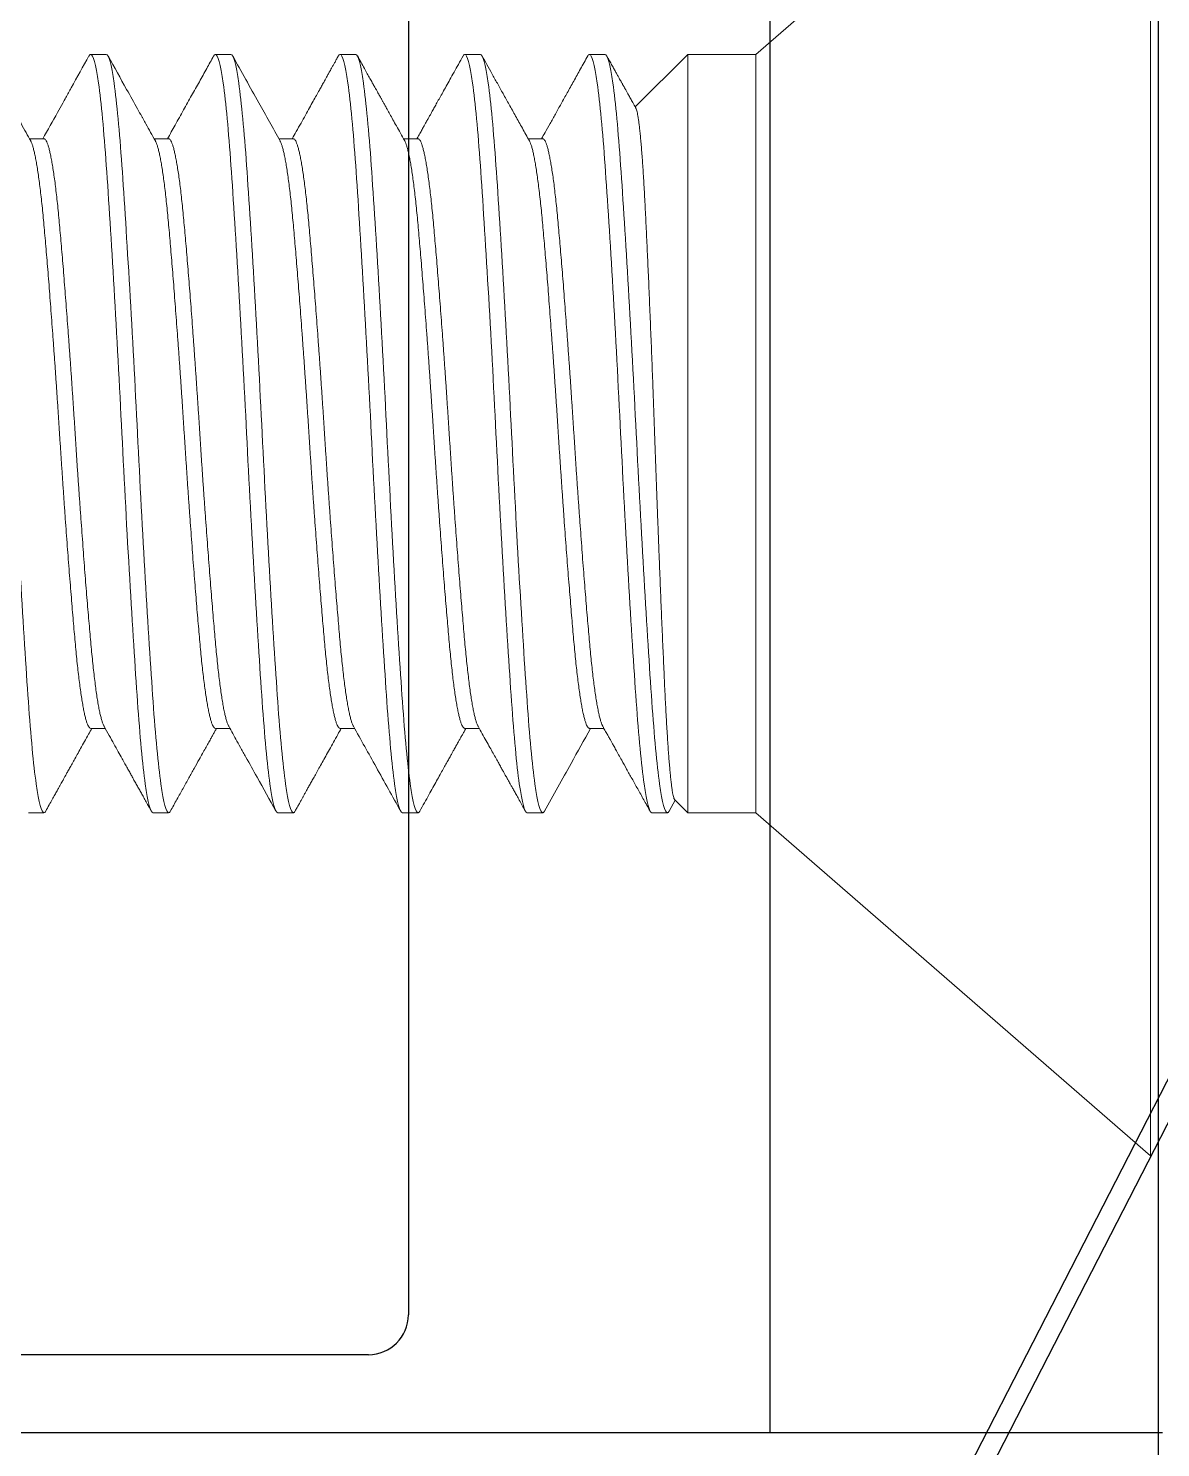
# Model space of a CAD drawing. Extents: x -82 to 113, y -82 to 93.
# Drawn here: x 7.2412 to 7.525, y 70.3494 to 70.705 of the extents above; entities that cross this region are included whole.
import ezdxf

# ---------------------------------------------------------------- set-up
doc = ezdxf.new("R2010")
doc.units = 0
doc.header["$MEASUREMENT"] = 0
doc.linetypes.add('SLD-Solid', pattern=[0])
doc.layers.get('0').update_dxf_attribs({"linetype": 'CONTINUOUS'})
for name, color, linetype in [('1', 7, 'CONTINUOUS'), ('Ballons', 7, 'CONTINUOUS'), ('INERTIA', 7, 'CONTINUOUS'), ('VENT', 5, 'CONTINUOUS')]:
    doc.layers.add(name, color=color, linetype=linetype)

# ---------------------------------------------------------------- blocks, each defined once
blk = doc.blocks.new('no 10 1 in')
at = {"color": 7, "linetype": 'SLD-Solid', "lineweight": 15}
for p, q in [((0.09893, 0.095), (0, 0.181)), ((0, 0.181), (0, -0.181)), ((0.116, 0.095), (0.09893, 0.095)), ((0.09893, 0.095), (0.09893, 0)), ((0.11928, 0.09172), (0.116, 0.095)), ((0.116, -0.095), (0.116, 0.095)), ((0.12065, 0.0946), (0.11913, 0.09187)), ((0.125, 0.095), (0.12109, 0.095)), ((0.15625, 0.095), (0.15234, 0.095)), ((0.1875, 0.095), (0.18359, 0.095)), ((0.21875, 0.095), (0.21484, 0.095)), ((0.25, 0.095), (0.24609, 0.095)), ((0.28125, 0.095), (0.27734, 0.095)), ((0.13714, 0.07386), (0.13682, 0.07418)), ((0.14063, 0.07386), (0.13714, 0.07386)), ((0.13714, 0.07386), (0.13714, 0.07357)), ((0.17188, 0.07386), (0.16825, 0.07386)), ((0.20313, 0.07386), (0.1995, 0.07386)), ((0.23438, 0.07386), (0.23075, 0.07386)), ((0.26563, 0.07386), (0.262, 0.07386)), ((0.09893, 0), (0.09893, -0.095)), ((0.15234, -0.07386), (0.15597, -0.07386)), ((0.18359, -0.07386), (0.18722, -0.07386)), ((0.21484, -0.07386), (0.21847, -0.07386)), ((0.24609, -0.07386), (0.24972, -0.07386)), ((0.27734, -0.07386), (0.28097, -0.07386)), ((0.116, -0.095), (0.12917, -0.08183)), ((0, -0.181), (0.09893, -0.095)), ((0.09893, -0.095), (0.116, -0.095)), ((0.13672, -0.095), (0.14063, -0.095)), ((0.16797, -0.095), (0.17188, -0.095)), ((0.19922, -0.095), (0.20313, -0.095)), ((0.23047, -0.095), (0.23438, -0.095)), ((0.26172, -0.095), (0.26563, -0.095))]:
    blk.add_line(p, q, dxfattribs=at)
for points, knots in [([(0.12109, 0.095), (0.12103, 0.09498), (0.1209, 0.09495), (0.12075, 0.09479), (0.12067, 0.09462), (0.12065, 0.09458)], [0, 0, 0, 0, 0.4350612, 0.8732723, 1, 1, 1, 1]), ([(0.13672, -0.095), (0.13612, -0.095), (0.13544, -0.09259), (0.13409, -0.08295), (0.13341, -0.07574), (0.13221, -0.05861), (0.13154, -0.04799), (0.13018, -0.02472), (0.12951, -0.01212), (0.1283, 0.01212), (0.12763, 0.02472), (0.12628, 0.04799), (0.1256, 0.05861), (0.1244, 0.07574), (0.12372, 0.08295), (0.12237, 0.09259), (0.1217, 0.095), (0.12109, 0.095)], [0, 0, 0, 0, 0.125, 0.125, 0.25, 0.25, 0.375, 0.375, 0.5, 0.5, 0.625, 0.625, 0.75, 0.75, 0.875, 0.875, 1, 1, 1, 1]), ([(0.14063, -0.095), (0.14002, -0.095), (0.13935, -0.09259), (0.138, -0.08295), (0.13732, -0.07574), (0.13612, -0.05861), (0.13544, -0.04799), (0.13409, -0.02472), (0.13341, -0.01212), (0.13221, 0.01212), (0.13154, 0.02472), (0.13018, 0.04799), (0.12951, 0.05861), (0.1283, 0.07574), (0.12763, 0.08295), (0.12628, 0.09259), (0.1256, 0.095), (0.125, 0.095)], [0, 0, 0, 0, 0.125, 0.125, 0.25, 0.25, 0.375, 0.375, 0.5, 0.5, 0.625, 0.625, 0.75, 0.75, 0.875, 0.875, 1, 1, 1, 1]), ([(0.13729, 0.07333), (0.13716, 0.07357), (0.13692, 0.074), (0.13659, 0.0746), (0.13631, 0.0751), (0.13608, 0.07552), (0.1359, 0.07583), (0.13577, 0.07607), (0.13565, 0.07628), (0.13553, 0.0765), (0.13532, 0.07688), (0.13501, 0.07743), (0.13454, 0.07826), (0.13397, 0.07928), (0.13329, 0.0805), (0.13239, 0.08212), (0.13128, 0.08412), (0.12994, 0.08653), (0.12851, 0.08908), (0.127, 0.09179), (0.12597, 0.09364), (0.12544, 0.0946)], [0, 0, 0, 0, 0.032901, 0.061051, 0.08445, 0.104662, 0.119147, 0.128671, 0.138246, 0.148781, 0.160276, 0.191168, 0.227395, 0.277479, 0.335127, 0.399224, 0.50525, 0.618334, 0.738483, 0.865703, 1, 1, 1, 1]), ([(0.1519, 0.0946), (0.14968, 0.09061), (0.14583, 0.0837), (0.14198, 0.07679), (0.14034, 0.07386)], [0, 0, 0, 0, 0.576526, 1, 1, 1, 1]), ([(0.15234, 0.095), (0.15228, 0.09498), (0.15215, 0.09495), (0.152, 0.09479), (0.15192, 0.09462), (0.1519, 0.09458)], [0, 0, 0, 0, 0.434904, 0.872957, 1, 1, 1, 1]), ([(0.16797, -0.095), (0.16737, -0.095), (0.16669, -0.09259), (0.16534, -0.08295), (0.16466, -0.07574), (0.16346, -0.05861), (0.16279, -0.04799), (0.16143, -0.02472), (0.16076, -0.01212), (0.15955, 0.01212), (0.15888, 0.02472), (0.15753, 0.04799), (0.15685, 0.05861), (0.15565, 0.07574), (0.15497, 0.08295), (0.15362, 0.09259), (0.15295, 0.095), (0.15234, 0.095)], [0, 0, 0, 0, 0.125, 0.125, 0.25, 0.25, 0.375, 0.375, 0.5, 0.5, 0.625, 0.625, 0.75, 0.75, 0.875, 0.875, 1, 1, 1, 1]), ([(0.17188, -0.095), (0.17127, -0.095), (0.1706, -0.09259), (0.16925, -0.08295), (0.16857, -0.07574), (0.16737, -0.05861), (0.16669, -0.04799), (0.16534, -0.02472), (0.16466, -0.01212), (0.16346, 0.01212), (0.16279, 0.02472), (0.16143, 0.04799), (0.16076, 0.05861), (0.15955, 0.07574), (0.15888, 0.08295), (0.15753, 0.09259), (0.15685, 0.095), (0.15625, 0.095)], [0, 0, 0, 0, 0.125, 0.125, 0.25, 0.25, 0.375, 0.375, 0.5, 0.5, 0.625, 0.625, 0.75, 0.75, 0.875, 0.875, 1, 1, 1, 1]), ([(0.16854, 0.07333), (0.16819, 0.07397), (0.16751, 0.07519), (0.16652, 0.07696), (0.16562, 0.07858), (0.1648, 0.08005), (0.16406, 0.08137), (0.1634, 0.08255), (0.16283, 0.08358), (0.16233, 0.08447), (0.16192, 0.08521), (0.1616, 0.08578), (0.16137, 0.08619), (0.16121, 0.08648), (0.16106, 0.08675), (0.16088, 0.08709), (0.16062, 0.08755), (0.16029, 0.08814), (0.15987, 0.08888), (0.15939, 0.08976), (0.15882, 0.09077), (0.15818, 0.09192), (0.15746, 0.09321), (0.15696, 0.09412), (0.15669, 0.0946)], [0, 0, 0, 0, 0.089875, 0.172868, 0.248975, 0.318191, 0.380514, 0.43594, 0.484467, 0.526092, 0.560813, 0.588627, 0.606529, 0.619634, 0.629539, 0.644703, 0.666365, 0.694524, 0.729182, 0.77034, 0.817999, 0.872161, 0.932827, 1, 1, 1, 1]), ([(0.18315, 0.0946), (0.18276, 0.09389), (0.182, 0.09253), (0.1809, 0.09056), (0.17989, 0.08873), (0.17895, 0.08705), (0.17809, 0.08551), (0.17732, 0.08412), (0.17663, 0.08288), (0.17601, 0.08178), (0.17548, 0.08083), (0.17504, 0.08004), (0.17468, 0.07939), (0.17436, 0.07882), (0.17409, 0.07834), (0.17389, 0.07797), (0.17374, 0.0777), (0.17364, 0.07753), (0.17354, 0.07735), (0.17341, 0.07712), (0.17323, 0.0768), (0.17298, 0.07635), (0.17266, 0.07577), (0.17227, 0.07507), (0.17191, 0.07442), (0.17167, 0.074), (0.17159, 0.07386)], [0, 0, 0, 0, 0.101814, 0.196783, 0.284909, 0.366196, 0.440645, 0.507113, 0.56699, 0.620279, 0.666981, 0.703723, 0.735025, 0.761555, 0.785061, 0.805637, 0.814825, 0.82328, 0.831003, 0.84058, 0.856181, 0.877865, 0.905628, 0.93947, 0.979389, 1, 1, 1, 1]), ([(0.18359, 0.095), (0.18353, 0.09498), (0.1834, 0.09495), (0.18325, 0.09479), (0.18317, 0.09462), (0.18315, 0.09458)], [0, 0, 0, 0, 0.43518, 0.87351, 1, 1, 1, 1]), ([(0.19922, -0.095), (0.19862, -0.095), (0.19794, -0.09259), (0.19659, -0.08295), (0.19591, -0.07574), (0.19471, -0.05861), (0.19404, -0.04799), (0.19268, -0.02472), (0.19201, -0.01212), (0.1908, 0.01212), (0.19013, 0.02472), (0.18878, 0.04799), (0.1881, 0.05861), (0.1869, 0.07574), (0.18622, 0.08295), (0.18487, 0.09259), (0.1842, 0.095), (0.18359, 0.095)], [0, 0, 0, 0, 0.125, 0.125, 0.25, 0.25, 0.375, 0.375, 0.5, 0.5, 0.625, 0.625, 0.75, 0.75, 0.875, 0.875, 1, 1, 1, 1]), ([(0.20313, -0.095), (0.20252, -0.095), (0.20185, -0.09259), (0.2005, -0.08295), (0.19982, -0.07574), (0.19862, -0.05861), (0.19794, -0.04799), (0.19659, -0.02472), (0.19591, -0.01212), (0.19471, 0.01212), (0.19404, 0.02472), (0.19268, 0.04799), (0.19201, 0.05861), (0.1908, 0.07574), (0.19013, 0.08295), (0.18878, 0.09259), (0.1881, 0.095), (0.1875, 0.095)], [0, 0, 0, 0, 0.125, 0.125, 0.25, 0.25, 0.375, 0.375, 0.5, 0.5, 0.625, 0.625, 0.75, 0.75, 0.875, 0.875, 1, 1, 1, 1]), ([(0.19979, 0.07333), (0.1979, 0.07673), (0.19394, 0.08382), (0.19, 0.09091), (0.18794, 0.0946)], [0, 0, 0, 0, 0.480075, 1, 1, 1, 1]), ([(0.2144, 0.0946), (0.21423, 0.0943), (0.21393, 0.09375), (0.21351, 0.093), (0.21318, 0.09241), (0.21294, 0.09196), (0.21274, 0.09161), (0.21256, 0.0913), (0.21239, 0.09098), (0.21214, 0.09053), (0.21181, 0.08994), (0.21139, 0.08918), (0.21091, 0.08833), (0.21038, 0.08737), (0.20978, 0.08631), (0.20913, 0.08513), (0.2084, 0.08382), (0.2076, 0.08238), (0.20672, 0.08081), (0.20578, 0.07912), (0.20477, 0.07731), (0.20378, 0.07554), (0.20313, 0.07437), (0.20284, 0.07386)], [0, 0, 0, 0, 0.04338, 0.079328, 0.107844, 0.128931, 0.143946, 0.158815, 0.17423, 0.190188, 0.22374, 0.259468, 0.299464, 0.347537, 0.397537, 0.454083, 0.51717, 0.586797, 0.662959, 0.74412, 0.831579, 0.925332, 1, 1, 1, 1]), ([(0.21484, 0.095), (0.21478, 0.09498), (0.21465, 0.09495), (0.2145, 0.09479), (0.21442, 0.09462), (0.2144, 0.09458)], [0, 0, 0, 0, 0.434915, 0.872979, 1, 1, 1, 1]), ([(0.23047, -0.095), (0.22987, -0.095), (0.22919, -0.09259), (0.22784, -0.08295), (0.22716, -0.07574), (0.22596, -0.05861), (0.22529, -0.04799), (0.22393, -0.02472), (0.22326, -0.01212), (0.22205, 0.01212), (0.22138, 0.02472), (0.22003, 0.04799), (0.21935, 0.05861), (0.21815, 0.07574), (0.21747, 0.08295), (0.21612, 0.09259), (0.21545, 0.095), (0.21484, 0.095)], [0, 0, 0, 0, 0.125, 0.125, 0.25, 0.25, 0.375, 0.375, 0.5, 0.5, 0.625, 0.625, 0.75, 0.75, 0.875, 0.875, 1, 1, 1, 1]), ([(0.23438, -0.095), (0.23377, -0.095), (0.2331, -0.09259), (0.23175, -0.08295), (0.23107, -0.07574), (0.22987, -0.05861), (0.22919, -0.04799), (0.22784, -0.02472), (0.22716, -0.01212), (0.22596, 0.01212), (0.22529, 0.02472), (0.22393, 0.04799), (0.22326, 0.05861), (0.22205, 0.07574), (0.22138, 0.08295), (0.22003, 0.09259), (0.21935, 0.095), (0.21875, 0.095)], [0, 0, 0, 0, 0.125, 0.125, 0.25, 0.25, 0.375, 0.375, 0.5, 0.5, 0.625, 0.625, 0.75, 0.75, 0.875, 0.875, 1, 1, 1, 1]), ([(0.23104, 0.07333), (0.23035, 0.07457), (0.22927, 0.07651), (0.2281, 0.07861), (0.22758, 0.07955), (0.22722, 0.08018), (0.22602, 0.08234), (0.22329, 0.08724), (0.22077, 0.09176), (0.21919, 0.0946)], [0, 0, 0, 0, 0.175055, 0.274048, 0.294999, 0.307797, 0.363737, 0.599309, 1, 1, 1, 1]), ([(0.24565, 0.0946), (0.24511, 0.09362), (0.24405, 0.09171), (0.24251, 0.08895), (0.24106, 0.08636), (0.23972, 0.08394), (0.23858, 0.08191), (0.23765, 0.08023), (0.2369, 0.07889), (0.23621, 0.07766), (0.23563, 0.07661), (0.23514, 0.07574), (0.23471, 0.07497), (0.23437, 0.07436), (0.23416, 0.07398), (0.23409, 0.07386)], [0, 0, 0, 0, 0.14184, 0.275189, 0.400054, 0.516441, 0.624356, 0.694588, 0.759373, 0.818613, 0.87231, 0.910612, 0.945548, 0.982593, 1, 1, 1, 1]), ([(0.24609, 0.095), (0.24603, 0.09498), (0.2459, 0.09495), (0.24575, 0.09479), (0.24567, 0.09462), (0.24565, 0.09458)], [0, 0, 0, 0, 0.435228, 0.873608, 1, 1, 1, 1]), ([(0.26172, -0.095), (0.26112, -0.095), (0.26044, -0.09259), (0.25909, -0.08295), (0.25841, -0.07574), (0.25721, -0.05861), (0.25654, -0.04799), (0.25518, -0.02472), (0.25451, -0.01212), (0.2533, 0.01212), (0.25263, 0.02472), (0.25128, 0.04799), (0.2506, 0.05861), (0.2494, 0.07574), (0.24872, 0.08295), (0.24737, 0.09259), (0.2467, 0.095), (0.24609, 0.095)], [0, 0, 0, 0, 0.125, 0.125, 0.25, 0.25, 0.375, 0.375, 0.5, 0.5, 0.625, 0.625, 0.75, 0.75, 0.875, 0.875, 1, 1, 1, 1]), ([(0.26563, -0.095), (0.26502, -0.095), (0.26435, -0.09259), (0.263, -0.08295), (0.26232, -0.07574), (0.26112, -0.05861), (0.26044, -0.04799), (0.25909, -0.02472), (0.25841, -0.01212), (0.25721, 0.01212), (0.25654, 0.02472), (0.25518, 0.04799), (0.25451, 0.05861), (0.2533, 0.07574), (0.25263, 0.08295), (0.25128, 0.09259), (0.2506, 0.095), (0.25, 0.095)], [0, 0, 0, 0, 0.125, 0.125, 0.25, 0.25, 0.375, 0.375, 0.5, 0.5, 0.625, 0.625, 0.75, 0.75, 0.875, 0.875, 1, 1, 1, 1]), ([(0.26229, 0.07333), (0.26186, 0.0741), (0.26104, 0.07559), (0.25985, 0.07771), (0.25877, 0.07965), (0.25785, 0.0813), (0.25708, 0.08268), (0.25645, 0.0838), (0.25588, 0.08483), (0.25533, 0.08582), (0.25478, 0.08681), (0.25421, 0.08784), (0.25364, 0.08886), (0.25307, 0.08987), (0.25249, 0.09092), (0.25187, 0.09203), (0.25118, 0.09327), (0.2507, 0.09414), (0.25044, 0.0946)], [0, 0, 0, 0, 0.108919, 0.209019, 0.300293, 0.382732, 0.441304, 0.494415, 0.542065, 0.585387, 0.633991, 0.682294, 0.730298, 0.778003, 0.825591, 0.877505, 0.935641, 1, 1, 1, 1]), ([(0.2769, 0.0946), (0.27661, 0.09408), (0.27607, 0.09311), (0.27531, 0.09174), (0.27465, 0.09056), (0.2741, 0.08957), (0.27365, 0.08876), (0.27332, 0.08817), (0.2731, 0.08776), (0.27297, 0.08753), (0.27289, 0.08739), (0.27284, 0.0873), (0.27279, 0.08721), (0.2727, 0.08705), (0.27255, 0.08678), (0.27231, 0.08635), (0.27198, 0.08576), (0.27155, 0.08499), (0.27104, 0.08407), (0.27044, 0.08299), (0.26975, 0.08176), (0.26898, 0.08037), (0.26812, 0.07883), (0.26717, 0.07713), (0.26624, 0.07546), (0.26562, 0.07435), (0.26534, 0.07386)], [0, 0, 0, 0, 0.07479, 0.140619, 0.197491, 0.245408, 0.284373, 0.314387, 0.331024, 0.342628, 0.348485, 0.35134, 0.35538, 0.361476, 0.37521, 0.394022, 0.423631, 0.460697, 0.505219, 0.557194, 0.616619, 0.683491, 0.757806, 0.839562, 0.928753, 1, 1, 1, 1]), ([(0.27734, 0.095), (0.27728, 0.09498), (0.27715, 0.09495), (0.277, 0.09479), (0.27692, 0.09462), (0.2769, 0.09458)], [0, 0, 0, 0, 0.4349504, 0.8730499, 1, 1, 1, 1]), ([(0.29297, -0.095), (0.29237, -0.095), (0.29169, -0.09259), (0.29034, -0.08295), (0.28966, -0.07574), (0.28846, -0.05861), (0.28779, -0.04799), (0.28643, -0.02472), (0.28576, -0.01212), (0.28455, 0.01212), (0.28388, 0.02472), (0.28253, 0.04799), (0.28185, 0.05861), (0.28065, 0.07574), (0.27997, 0.08295), (0.27862, 0.09259), (0.27795, 0.095), (0.27734, 0.095)], [0, 0, 0, 0, 0.125, 0.125, 0.25, 0.25, 0.375, 0.375, 0.5, 0.5, 0.625, 0.625, 0.75, 0.75, 0.875, 0.875, 1, 1, 1, 1]), ([(0.11928, 0.09171), (0.11931, 0.09167), (0.11939, 0.09157), (0.11952, 0.09122), (0.11965, 0.0907), (0.11979, 0.09002), (0.11993, 0.08915), (0.12007, 0.08811), (0.12021, 0.0869), (0.12035, 0.08555), (0.12049, 0.08407), (0.12063, 0.08248), (0.12077, 0.08074), (0.1209, 0.07885), (0.12104, 0.07681), (0.12118, 0.0746), (0.12132, 0.07226), (0.12146, 0.06982), (0.12159, 0.06728), (0.12172, 0.06464), (0.12185, 0.0619), (0.12198, 0.05903), (0.12211, 0.05601), (0.12225, 0.05287), (0.12239, 0.04963), (0.12253, 0.04635), (0.12267, 0.04304), (0.1228, 0.03972), (0.12294, 0.03633), (0.12308, 0.03286), (0.12322, 0.02929), (0.12336, 0.02564), (0.1235, 0.02195), (0.12364, 0.01827), (0.12378, 0.0146), (0.12391, 0.01097), (0.12404, 0.00732), (0.12418, 0.00363), (0.12431, -0.0001), (0.12444, -0.00386), (0.12458, -0.0076), (0.12471, -0.01128), (0.12485, -0.01488), (0.12498, -0.0184), (0.12512, -0.02188), (0.12526, -0.02536), (0.1254, -0.02881), (0.12554, -0.03224), (0.12568, -0.0356), (0.12582, -0.03884), (0.12596, -0.04194), (0.1261, -0.04493), (0.12623, -0.04782), (0.12637, -0.05066), (0.1265, -0.05343), (0.12664, -0.05613), (0.12677, -0.05871), (0.1269, -0.06115), (0.12703, -0.06346), (0.12717, -0.06562), (0.1273, -0.06766), (0.12744, -0.06959), (0.12758, -0.07141), (0.12772, -0.07311), (0.12787, -0.07466), (0.12801, -0.07604), (0.12815, -0.07725), (0.12828, -0.0783), (0.12842, -0.07922), (0.12856, -0.08), (0.12869, -0.08065), (0.12883, -0.08114), (0.12893, -0.08143), (0.12899, -0.0815), (0.129, -0.08151)], [0, 0, 0, 0, 0.0127481, 0.0274136, 0.0420791, 0.0567311, 0.0718338, 0.0869511, 0.1020685, 0.1171711, 0.131431, 0.1457032, 0.1599754, 0.1742352, 0.1889096, 0.2035974, 0.2182852, 0.2329595, 0.2472138, 0.2614806, 0.275747, 0.2900007, 0.3046847, 0.319383, 0.3340813, 0.3487654, 0.3627503, 0.3767475, 0.3907448, 0.4047297, 0.4191286, 0.433541, 0.4479533, 0.4623522, 0.4762102, 0.4900802, 0.5039502, 0.5178082, 0.5320747, 0.5463549, 0.5606346, 0.5749005, 0.5886102, 0.6023321, 0.6160541, 0.6297637, 0.643887, 0.6580238, 0.6721605, 0.6862838, 0.6997464, 0.7132206, 0.7266949, 0.7401575, 0.7540115, 0.7678784, 0.7817449, 0.7955986, 0.8090316, 0.8224768, 0.835922, 0.849355, 0.8632014, 0.8770612, 0.8909211, 0.9047675, 0.9178347, 0.9309132, 0.9439917, 0.9570588, 0.9705055, 0.9839645, 0.9974234, 1, 1, 1, 1]), ([(0.15234, -0.07386), (0.15227, -0.07384), (0.15211, -0.07381), (0.15188, -0.07354), (0.15164, -0.0731), (0.15139, -0.07249), (0.15114, -0.07169), (0.1509, -0.07073), (0.15065, -0.0696), (0.1504, -0.0683), (0.15015, -0.06683), (0.14989, -0.06518), (0.14964, -0.06337), (0.14939, -0.06141), (0.14915, -0.0593), (0.1489, -0.05707), (0.14867, -0.05472), (0.14844, -0.05225), (0.14821, -0.04966), (0.14797, -0.04694), (0.14773, -0.04409), (0.14749, -0.04112), (0.14724, -0.03805), (0.14699, -0.0349), (0.14674, -0.03167), (0.14649, -0.02836), (0.14624, -0.02497), (0.14599, -0.02149), (0.14573, -0.01794), (0.14548, -0.01436), (0.14524, -0.01077), (0.145, -0.00717), (0.14476, -0.00358), (0.14453, 0), (0.1443, 0.00357), (0.14407, 0.00715), (0.14383, 0.01075), (0.14358, 0.01433), (0.14333, 0.01788), (0.14308, 0.02138), (0.14283, 0.02481), (0.14258, 0.02819), (0.14233, 0.03152), (0.14208, 0.0348), (0.14183, 0.038), (0.14158, 0.04109), (0.14133, 0.04407), (0.14109, 0.04693), (0.14085, 0.04965), (0.14063, 0.05223), (0.1404, 0.05468), (0.14017, 0.05701), (0.13993, 0.05922), (0.13968, 0.0613), (0.13944, 0.06324), (0.13919, 0.06504), (0.13894, 0.06669), (0.13868, 0.0682), (0.13842, 0.06956), (0.13816, 0.07075), (0.1379, 0.07176), (0.13764, 0.07256), (0.13744, 0.07307), (0.13733, 0.07326), (0.13729, 0.07331)], [0, 0, 0, 0, 0.015954, 0.032044, 0.048253, 0.064561, 0.08095, 0.097107, 0.113302, 0.129518, 0.145735, 0.162262, 0.178749, 0.195175, 0.21152, 0.227764, 0.24389, 0.259879, 0.275833, 0.291923, 0.308132, 0.32444, 0.340829, 0.356986, 0.373181, 0.389397, 0.405614, 0.422141, 0.438628, 0.455054, 0.471398, 0.487643, 0.503769, 0.519758, 0.535712, 0.551802, 0.56801, 0.584319, 0.600708, 0.616864, 0.63306, 0.649276, 0.665492, 0.68202, 0.698507, 0.714932, 0.731277, 0.747522, 0.763648, 0.779637, 0.795409, 0.811314, 0.827335, 0.843455, 0.859655, 0.875915, 0.892216, 0.908539, 0.92564, 0.942719, 0.959754, 0.976722, 0.993601, 1, 1, 1, 1]), ([(0.15567, -0.07331), (0.15563, -0.07324), (0.15551, -0.07303), (0.1553, -0.07248), (0.15505, -0.07169), (0.1548, -0.07073), (0.15455, -0.0696), (0.1543, -0.0683), (0.15405, -0.06683), (0.1538, -0.06518), (0.15355, -0.06337), (0.1533, -0.06141), (0.15305, -0.0593), (0.15281, -0.05707), (0.15257, -0.05472), (0.15234, -0.05225), (0.15211, -0.04966), (0.15188, -0.04694), (0.15164, -0.04409), (0.15139, -0.04112), (0.15114, -0.03805), (0.1509, -0.0349), (0.15065, -0.03167), (0.1504, -0.02836), (0.15015, -0.02497), (0.14989, -0.02149), (0.14964, -0.01794), (0.14939, -0.01436), (0.14915, -0.01077), (0.1489, -0.00717), (0.14867, -0.00358), (0.14844, 0), (0.14821, 0.00357), (0.14797, 0.00715), (0.14773, 0.01075), (0.14749, 0.01433), (0.14724, 0.01788), (0.14699, 0.02138), (0.14674, 0.02481), (0.14649, 0.02819), (0.14624, 0.03152), (0.14599, 0.0348), (0.14573, 0.038), (0.14548, 0.04109), (0.14524, 0.04407), (0.145, 0.04693), (0.14476, 0.04965), (0.14453, 0.05224), (0.1443, 0.05471), (0.14407, 0.05706), (0.14383, 0.05929), (0.14358, 0.06139), (0.14333, 0.06334), (0.14308, 0.06513), (0.14283, 0.06676), (0.14258, 0.06823), (0.14233, 0.06954), (0.14208, 0.0707), (0.14183, 0.07168), (0.14158, 0.07248), (0.14133, 0.0731), (0.14109, 0.07354), (0.14085, 0.07381), (0.1407, 0.07384), (0.14063, 0.07386)], [0, 0, 0, 0, 0.008739, 0.025047, 0.041437, 0.057593, 0.073788, 0.090004, 0.106221, 0.122748, 0.139235, 0.155661, 0.172005, 0.18825, 0.204376, 0.220365, 0.236319, 0.252409, 0.268617, 0.284926, 0.301315, 0.317471, 0.333667, 0.349883, 0.366099, 0.382626, 0.399113, 0.415539, 0.431884, 0.448128, 0.464254, 0.480243, 0.496197, 0.512287, 0.528496, 0.544804, 0.561193, 0.57735, 0.593545, 0.609761, 0.625977, 0.642505, 0.658992, 0.675417, 0.691762, 0.708007, 0.724133, 0.740122, 0.756076, 0.772166, 0.788374, 0.804683, 0.821072, 0.837228, 0.853424, 0.86964, 0.885856, 0.902383, 0.91887, 0.935296, 0.951641, 0.967885, 0.984011, 1, 1, 1, 1]), ([(0.18359, -0.07386), (0.18352, -0.07384), (0.18336, -0.07381), (0.18313, -0.07354), (0.18289, -0.0731), (0.18264, -0.07249), (0.18239, -0.07169), (0.18215, -0.07073), (0.1819, -0.0696), (0.18165, -0.0683), (0.1814, -0.06683), (0.18114, -0.06518), (0.18089, -0.06337), (0.18064, -0.06141), (0.1804, -0.0593), (0.18015, -0.05707), (0.17992, -0.05472), (0.17969, -0.05225), (0.17946, -0.04966), (0.17922, -0.04694), (0.17898, -0.04409), (0.17874, -0.04112), (0.17849, -0.03805), (0.17824, -0.0349), (0.17799, -0.03167), (0.17774, -0.02836), (0.17749, -0.02497), (0.17724, -0.02149), (0.17698, -0.01794), (0.17673, -0.01436), (0.17649, -0.01077), (0.17625, -0.00717), (0.17601, -0.00358), (0.17578, 0), (0.17555, 0.00357), (0.17532, 0.00715), (0.17508, 0.01075), (0.17483, 0.01433), (0.17458, 0.01788), (0.17433, 0.02138), (0.17408, 0.02481), (0.17383, 0.02819), (0.17358, 0.03152), (0.17333, 0.0348), (0.17308, 0.038), (0.17283, 0.04109), (0.17258, 0.04407), (0.17234, 0.04693), (0.1721, 0.04965), (0.17188, 0.05224), (0.17165, 0.05471), (0.17141, 0.05706), (0.17117, 0.05929), (0.17092, 0.06139), (0.17068, 0.06334), (0.17043, 0.06513), (0.17018, 0.06676), (0.16993, 0.06823), (0.16968, 0.06954), (0.16942, 0.0707), (0.16917, 0.07168), (0.16892, 0.07247), (0.16871, 0.07302), (0.16859, 0.07324), (0.16854, 0.07331)], [0, 0, 0, 0, 0.015954, 0.032044, 0.048252, 0.06456, 0.08095, 0.097106, 0.113301, 0.129517, 0.145733, 0.16226, 0.178747, 0.195172, 0.211517, 0.227762, 0.243887, 0.259876, 0.27583, 0.29192, 0.308128, 0.324436, 0.340825, 0.356981, 0.373177, 0.389393, 0.405609, 0.422136, 0.438623, 0.455048, 0.471393, 0.487637, 0.503763, 0.519752, 0.535706, 0.551796, 0.568004, 0.584312, 0.600701, 0.616857, 0.633053, 0.649269, 0.665485, 0.682012, 0.698499, 0.714924, 0.731269, 0.747513, 0.763639, 0.779628, 0.795581, 0.811671, 0.82788, 0.844188, 0.860577, 0.876733, 0.892929, 0.909144, 0.925361, 0.941888, 0.958374, 0.9748, 0.991145, 1, 1, 1, 1]), ([(0.18692, -0.07331), (0.18688, -0.07324), (0.18676, -0.07303), (0.18655, -0.07248), (0.1863, -0.07169), (0.18605, -0.07073), (0.1858, -0.0696), (0.18555, -0.0683), (0.1853, -0.06683), (0.18505, -0.06518), (0.1848, -0.06337), (0.18455, -0.06141), (0.1843, -0.0593), (0.18406, -0.05707), (0.18382, -0.05472), (0.18359, -0.05225), (0.18336, -0.04966), (0.18313, -0.04694), (0.18289, -0.04409), (0.18264, -0.04112), (0.18239, -0.03805), (0.18215, -0.0349), (0.1819, -0.03167), (0.18165, -0.02836), (0.1814, -0.02497), (0.18114, -0.02149), (0.18089, -0.01794), (0.18064, -0.01436), (0.1804, -0.01077), (0.18015, -0.00717), (0.17992, -0.00358), (0.17969, 0), (0.17946, 0.00357), (0.17922, 0.00715), (0.17898, 0.01075), (0.17874, 0.01433), (0.17849, 0.01788), (0.17824, 0.02138), (0.17799, 0.02481), (0.17774, 0.02819), (0.17749, 0.03152), (0.17724, 0.0348), (0.17698, 0.038), (0.17673, 0.04109), (0.17649, 0.04407), (0.17625, 0.04693), (0.17601, 0.04965), (0.17578, 0.05224), (0.17555, 0.05471), (0.17532, 0.05706), (0.17508, 0.05929), (0.17483, 0.06139), (0.17458, 0.06334), (0.17433, 0.06513), (0.17408, 0.06676), (0.17383, 0.06823), (0.17358, 0.06954), (0.17333, 0.0707), (0.17308, 0.07168), (0.17283, 0.07248), (0.17258, 0.0731), (0.17234, 0.07354), (0.1721, 0.07381), (0.17195, 0.07384), (0.17188, 0.07386)], [0, 0, 0, 0, 0.008742, 0.02505, 0.041439, 0.057595, 0.073791, 0.090007, 0.106223, 0.122751, 0.139237, 0.155663, 0.172008, 0.188252, 0.204378, 0.220367, 0.236321, 0.252411, 0.268619, 0.284928, 0.301317, 0.317473, 0.333669, 0.349885, 0.366101, 0.382628, 0.399115, 0.415541, 0.431886, 0.44813, 0.464256, 0.480245, 0.496199, 0.512289, 0.528497, 0.544806, 0.561195, 0.577351, 0.593546, 0.609762, 0.625979, 0.642506, 0.658993, 0.675418, 0.691763, 0.708008, 0.724133, 0.740122, 0.756076, 0.772166, 0.788375, 0.804683, 0.821072, 0.837228, 0.853424, 0.86964, 0.885856, 0.902384, 0.91887, 0.935296, 0.951641, 0.967885, 0.984011, 1, 1, 1, 1]), ([(0.21484, -0.07386), (0.21477, -0.07384), (0.21461, -0.07381), (0.21438, -0.07354), (0.21414, -0.0731), (0.21389, -0.07249), (0.21364, -0.07169), (0.2134, -0.07073), (0.21315, -0.0696), (0.2129, -0.0683), (0.21265, -0.06683), (0.21239, -0.06518), (0.21214, -0.06337), (0.21189, -0.06141), (0.21165, -0.0593), (0.2114, -0.05707), (0.21117, -0.05472), (0.21094, -0.05225), (0.21071, -0.04966), (0.21047, -0.04694), (0.21023, -0.04409), (0.20999, -0.04112), (0.20974, -0.03805), (0.20949, -0.0349), (0.20924, -0.03167), (0.20899, -0.02836), (0.20874, -0.02497), (0.20849, -0.02149), (0.20823, -0.01794), (0.20798, -0.01436), (0.20774, -0.01077), (0.2075, -0.00717), (0.20726, -0.00358), (0.20703, 0), (0.2068, 0.00357), (0.20657, 0.00715), (0.20633, 0.01075), (0.20608, 0.01433), (0.20583, 0.01788), (0.20558, 0.02138), (0.20533, 0.02481), (0.20508, 0.02819), (0.20483, 0.03152), (0.20458, 0.0348), (0.20433, 0.038), (0.20408, 0.04109), (0.20383, 0.04407), (0.20359, 0.04693), (0.20335, 0.04965), (0.20313, 0.05224), (0.2029, 0.05471), (0.20266, 0.05706), (0.20242, 0.05929), (0.20217, 0.06139), (0.20193, 0.06334), (0.20168, 0.06513), (0.20143, 0.06676), (0.20118, 0.06823), (0.20093, 0.06954), (0.20067, 0.0707), (0.20042, 0.07168), (0.20017, 0.07247), (0.19996, 0.07302), (0.19984, 0.07324), (0.19979, 0.07331)], [0, 0, 0, 0, 0.0159539, 0.0320438, 0.0482523, 0.0645606, 0.0809498, 0.0971058, 0.1133014, 0.1295171, 0.1457334, 0.1622606, 0.1787473, 0.195173, 0.2115177, 0.2277621, 0.2438877, 0.2598766, 0.2758305, 0.2919204, 0.3081289, 0.3244373, 0.3408264, 0.3569824, 0.373178, 0.3893937, 0.40561, 0.4221372, 0.4386239, 0.4550496, 0.4713943, 0.4876388, 0.5037643, 0.5197532, 0.5357071, 0.5517971, 0.5680055, 0.5843139, 0.600703, 0.616859, 0.6330546, 0.6492703, 0.6654866, 0.6820139, 0.6985005, 0.7149262, 0.7312709, 0.7475154, 0.7636409, 0.7796298, 0.7955837, 0.8116737, 0.8278821, 0.8441905, 0.8605796, 0.8767356, 0.8929312, 0.9091469, 0.9253632, 0.9418905, 0.9583771, 0.9748028, 0.9911475, 1, 1, 1, 1]), ([(0.21817, -0.07331), (0.21813, -0.07324), (0.21801, -0.07303), (0.2178, -0.07248), (0.21755, -0.07169), (0.2173, -0.07073), (0.21705, -0.0696), (0.2168, -0.0683), (0.21655, -0.06683), (0.2163, -0.06518), (0.21605, -0.06337), (0.2158, -0.06141), (0.21555, -0.0593), (0.21531, -0.05707), (0.21507, -0.05472), (0.21484, -0.05225), (0.21461, -0.04966), (0.21438, -0.04694), (0.21414, -0.04409), (0.21389, -0.04112), (0.21364, -0.03805), (0.2134, -0.0349), (0.21315, -0.03167), (0.2129, -0.02836), (0.21265, -0.02497), (0.21239, -0.02149), (0.21214, -0.01794), (0.21189, -0.01436), (0.21165, -0.01077), (0.2114, -0.00717), (0.21117, -0.00358), (0.21094, 0), (0.21071, 0.00357), (0.21047, 0.00715), (0.21023, 0.01075), (0.20999, 0.01433), (0.20974, 0.01788), (0.20949, 0.02138), (0.20924, 0.02481), (0.20899, 0.02819), (0.20874, 0.03152), (0.20849, 0.0348), (0.20823, 0.038), (0.20798, 0.04109), (0.20774, 0.04407), (0.2075, 0.04693), (0.20726, 0.04965), (0.20703, 0.05224), (0.2068, 0.05471), (0.20657, 0.05706), (0.20633, 0.05929), (0.20608, 0.06139), (0.20583, 0.06334), (0.20558, 0.06513), (0.20533, 0.06676), (0.20508, 0.06823), (0.20483, 0.06954), (0.20458, 0.0707), (0.20433, 0.07168), (0.20408, 0.07248), (0.20383, 0.0731), (0.20359, 0.07354), (0.20335, 0.07381), (0.2032, 0.07384), (0.20313, 0.07386)], [0, 0, 0, 0, 0.0087453, 0.0250537, 0.0414429, 0.0575989, 0.0737945, 0.0900102, 0.1062265, 0.1227538, 0.1392404, 0.1556661, 0.1720108, 0.1882553, 0.2043808, 0.2203698, 0.2363236, 0.2524136, 0.268622, 0.2849304, 0.3013196, 0.3174756, 0.3336712, 0.3498869, 0.3661032, 0.3826305, 0.3991172, 0.4155428, 0.4318876, 0.448132, 0.4642576, 0.4802465, 0.4962004, 0.5122904, 0.5284988, 0.5448072, 0.5611963, 0.5773523, 0.5935479, 0.6097637, 0.6259799, 0.6425072, 0.6589939, 0.6754196, 0.6917643, 0.7080088, 0.7241343, 0.7401233, 0.7560771, 0.7721671, 0.7883755, 0.8046839, 0.8210731, 0.8372291, 0.8534247, 0.8696404, 0.8858567, 0.902384, 0.9188707, 0.9352963, 0.9516411, 0.9678855, 0.9840111, 1, 1, 1, 1]), ([(0.24609, -0.07386), (0.24602, -0.07384), (0.24586, -0.07381), (0.24563, -0.07354), (0.24539, -0.0731), (0.24514, -0.07249), (0.24489, -0.07169), (0.24465, -0.07073), (0.2444, -0.0696), (0.24415, -0.0683), (0.2439, -0.06683), (0.24364, -0.06518), (0.24339, -0.06337), (0.24314, -0.06141), (0.2429, -0.0593), (0.24265, -0.05707), (0.24242, -0.05472), (0.24219, -0.05225), (0.24196, -0.04966), (0.24172, -0.04694), (0.24148, -0.04409), (0.24124, -0.04112), (0.24099, -0.03805), (0.24074, -0.0349), (0.24049, -0.03167), (0.24024, -0.02836), (0.23999, -0.02497), (0.23974, -0.02149), (0.23948, -0.01794), (0.23923, -0.01436), (0.23899, -0.01077), (0.23875, -0.00717), (0.23851, -0.00358), (0.23828, 0), (0.23805, 0.00357), (0.23782, 0.00715), (0.23758, 0.01075), (0.23733, 0.01433), (0.23708, 0.01788), (0.23683, 0.02138), (0.23658, 0.02481), (0.23633, 0.02819), (0.23608, 0.03152), (0.23583, 0.0348), (0.23558, 0.038), (0.23533, 0.04109), (0.23508, 0.04407), (0.23484, 0.04693), (0.2346, 0.04965), (0.23438, 0.05224), (0.23415, 0.05471), (0.23391, 0.05706), (0.23367, 0.05929), (0.23342, 0.06139), (0.23318, 0.06334), (0.23293, 0.06513), (0.23268, 0.06676), (0.23243, 0.06823), (0.23218, 0.06954), (0.23192, 0.0707), (0.23167, 0.07168), (0.23142, 0.07247), (0.23121, 0.07302), (0.23109, 0.07324), (0.23104, 0.07331)], [0, 0, 0, 0, 0.015954, 0.032044, 0.048252, 0.064561, 0.08095, 0.097106, 0.113302, 0.129518, 0.145734, 0.162261, 0.178748, 0.195174, 0.211519, 0.227763, 0.243889, 0.259878, 0.275832, 0.291922, 0.30813, 0.324439, 0.340828, 0.356984, 0.37318, 0.389396, 0.405612, 0.422139, 0.438626, 0.455052, 0.471397, 0.487641, 0.503767, 0.519756, 0.53571, 0.5518, 0.568008, 0.584317, 0.600706, 0.616862, 0.633058, 0.649273, 0.66549, 0.682017, 0.698504, 0.71493, 0.731274, 0.747519, 0.763645, 0.779634, 0.795587, 0.811678, 0.827886, 0.844194, 0.860584, 0.87674, 0.892935, 0.909151, 0.925368, 0.941895, 0.958382, 0.974807, 0.991152, 1, 1, 1, 1]), ([(0.24942, -0.07331), (0.24938, -0.07324), (0.24926, -0.07303), (0.24905, -0.07248), (0.2488, -0.07169), (0.24855, -0.07073), (0.2483, -0.0696), (0.24805, -0.0683), (0.2478, -0.06683), (0.24755, -0.06518), (0.2473, -0.06337), (0.24705, -0.06141), (0.2468, -0.0593), (0.24656, -0.05707), (0.24632, -0.05472), (0.24609, -0.05225), (0.24586, -0.04966), (0.24563, -0.04694), (0.24539, -0.04409), (0.24514, -0.04112), (0.24489, -0.03805), (0.24465, -0.0349), (0.2444, -0.03167), (0.24415, -0.02836), (0.2439, -0.02497), (0.24364, -0.02149), (0.24339, -0.01794), (0.24314, -0.01436), (0.2429, -0.01077), (0.24265, -0.00717), (0.24242, -0.00358), (0.24219, 0), (0.24196, 0.00357), (0.24172, 0.00715), (0.24148, 0.01075), (0.24124, 0.01433), (0.24099, 0.01788), (0.24074, 0.02138), (0.24049, 0.02481), (0.24024, 0.02819), (0.23999, 0.03152), (0.23974, 0.0348), (0.23948, 0.038), (0.23923, 0.04109), (0.23899, 0.04407), (0.23875, 0.04693), (0.23851, 0.04965), (0.23828, 0.05224), (0.23805, 0.05471), (0.23782, 0.05706), (0.23758, 0.05929), (0.23733, 0.06139), (0.23708, 0.06334), (0.23683, 0.06513), (0.23658, 0.06676), (0.23633, 0.06823), (0.23608, 0.06954), (0.23583, 0.0707), (0.23558, 0.07168), (0.23533, 0.07248), (0.23508, 0.0731), (0.23484, 0.07354), (0.2346, 0.07381), (0.23445, 0.07384), (0.23438, 0.07386)], [0, 0, 0, 0, 0.008741, 0.025049, 0.041439, 0.057595, 0.07379, 0.090006, 0.106223, 0.12275, 0.139237, 0.155662, 0.172007, 0.188252, 0.204377, 0.220366, 0.23632, 0.25241, 0.268619, 0.284927, 0.301317, 0.317473, 0.333668, 0.349884, 0.3661, 0.382628, 0.399115, 0.41554, 0.431885, 0.44813, 0.464255, 0.480244, 0.496198, 0.512288, 0.528497, 0.544805, 0.561194, 0.57735, 0.593546, 0.609762, 0.625978, 0.642506, 0.658992, 0.675418, 0.691763, 0.708008, 0.724133, 0.740122, 0.756076, 0.772166, 0.788375, 0.804683, 0.821072, 0.837228, 0.853424, 0.86964, 0.885856, 0.902384, 0.91887, 0.935296, 0.951641, 0.967885, 0.984011, 1, 1, 1, 1]), ([(0.27734, -0.07386), (0.27727, -0.07384), (0.27711, -0.07381), (0.27688, -0.07354), (0.27664, -0.0731), (0.27639, -0.07249), (0.27614, -0.07169), (0.2759, -0.07073), (0.27565, -0.0696), (0.2754, -0.0683), (0.27515, -0.06683), (0.27489, -0.06518), (0.27464, -0.06337), (0.27439, -0.06141), (0.27415, -0.0593), (0.2739, -0.05707), (0.27367, -0.05472), (0.27344, -0.05225), (0.27321, -0.04966), (0.27297, -0.04694), (0.27273, -0.04409), (0.27249, -0.04112), (0.27224, -0.03805), (0.27199, -0.0349), (0.27174, -0.03167), (0.27149, -0.02836), (0.27124, -0.02497), (0.27099, -0.02149), (0.27073, -0.01794), (0.27048, -0.01436), (0.27024, -0.01077), (0.27, -0.00717), (0.26976, -0.00358), (0.26953, 0), (0.2693, 0.00357), (0.26907, 0.00715), (0.26883, 0.01075), (0.26858, 0.01433), (0.26833, 0.01788), (0.26808, 0.02138), (0.26783, 0.02481), (0.26758, 0.02819), (0.26733, 0.03152), (0.26708, 0.0348), (0.26683, 0.038), (0.26658, 0.04109), (0.26633, 0.04407), (0.26609, 0.04693), (0.26585, 0.04965), (0.26563, 0.05224), (0.2654, 0.05471), (0.26516, 0.05706), (0.26492, 0.05929), (0.26467, 0.06139), (0.26443, 0.06334), (0.26418, 0.06513), (0.26393, 0.06676), (0.26368, 0.06823), (0.26343, 0.06954), (0.26317, 0.0707), (0.26292, 0.07168), (0.26267, 0.07247), (0.26246, 0.07302), (0.26234, 0.07324), (0.26229, 0.07331)], [0, 0, 0, 0, 0.0159539, 0.0320438, 0.0482522, 0.0645606, 0.0809498, 0.0971058, 0.1133013, 0.1295171, 0.1457333, 0.1622606, 0.1787473, 0.1951729, 0.2115177, 0.2277621, 0.2438876, 0.2598766, 0.2758304, 0.2919204, 0.3081288, 0.3244372, 0.3408263, 0.3569823, 0.3731779, 0.3893936, 0.4056099, 0.4221372, 0.4386238, 0.4550495, 0.4713942, 0.4876387, 0.5037642, 0.5197531, 0.535707, 0.5517969, 0.5680054, 0.5843137, 0.6007029, 0.6168589, 0.6330545, 0.6492702, 0.6654864, 0.6820137, 0.6985004, 0.7149261, 0.7312708, 0.7475152, 0.7636408, 0.7796297, 0.7955835, 0.8116735, 0.8278819, 0.8441903, 0.8605794, 0.8767354, 0.892931, 0.9091467, 0.925363, 0.9418903, 0.9583769, 0.9748026, 0.9911473, 1, 1, 1, 1]), ([(0.28067, -0.07331), (0.28063, -0.07324), (0.28051, -0.07303), (0.2803, -0.07248), (0.28005, -0.07169), (0.2798, -0.07073), (0.27955, -0.0696), (0.2793, -0.0683), (0.27905, -0.06683), (0.2788, -0.06518), (0.27855, -0.06337), (0.2783, -0.06141), (0.27805, -0.0593), (0.27781, -0.05707), (0.27757, -0.05472), (0.27734, -0.05225), (0.27711, -0.04966), (0.27688, -0.04694), (0.27664, -0.04409), (0.27639, -0.04112), (0.27614, -0.03805), (0.2759, -0.0349), (0.27565, -0.03167), (0.2754, -0.02836), (0.27515, -0.02497), (0.27489, -0.02149), (0.27464, -0.01794), (0.27439, -0.01436), (0.27415, -0.01077), (0.2739, -0.00717), (0.27367, -0.00358), (0.27344, 0), (0.27321, 0.00357), (0.27297, 0.00715), (0.27273, 0.01075), (0.27249, 0.01433), (0.27224, 0.01788), (0.27199, 0.02138), (0.27174, 0.02481), (0.27149, 0.02819), (0.27124, 0.03152), (0.27099, 0.0348), (0.27073, 0.038), (0.27048, 0.04109), (0.27024, 0.04407), (0.27, 0.04693), (0.26976, 0.04965), (0.26953, 0.05224), (0.2693, 0.05471), (0.26907, 0.05706), (0.26883, 0.05929), (0.26858, 0.06139), (0.26833, 0.06334), (0.26808, 0.06513), (0.26783, 0.06676), (0.26758, 0.06823), (0.26733, 0.06954), (0.26708, 0.0707), (0.26683, 0.07168), (0.26658, 0.07248), (0.26633, 0.0731), (0.26609, 0.07354), (0.26585, 0.07381), (0.2657, 0.07384), (0.26563, 0.07386)], [0, 0, 0, 0, 0.008749, 0.025057, 0.041446, 0.057602, 0.073798, 0.090014, 0.10623, 0.122757, 0.139244, 0.155669, 0.172014, 0.188258, 0.204384, 0.220373, 0.236327, 0.252416, 0.268625, 0.284933, 0.301322, 0.317478, 0.333674, 0.349889, 0.366106, 0.382633, 0.399119, 0.415545, 0.43189, 0.448134, 0.46426, 0.480248, 0.496202, 0.512292, 0.528501, 0.544809, 0.561198, 0.577354, 0.593549, 0.609765, 0.625981, 0.642509, 0.658995, 0.675421, 0.691765, 0.70801, 0.724135, 0.740124, 0.756078, 0.772168, 0.788376, 0.804685, 0.821074, 0.83723, 0.853425, 0.869641, 0.885857, 0.902384, 0.918871, 0.935297, 0.951641, 0.967886, 0.984011, 1, 1, 1, 1]), ([(0.14107, -0.0946), (0.14167, -0.09352), (0.14284, -0.09141), (0.14455, -0.08834), (0.14617, -0.08543), (0.1477, -0.08269), (0.14913, -0.08012), (0.15048, -0.07771), (0.15163, -0.07564), (0.15234, -0.07438), (0.15263, -0.07386)], [0, 0, 0, 0, 0.156183, 0.304355, 0.444519, 0.576681, 0.700845, 0.817015, 0.925194, 1, 1, 1, 1]), ([(0.15567, -0.07333), (0.15627, -0.07439), (0.15742, -0.07647), (0.15912, -0.0795), (0.16072, -0.08238), (0.16225, -0.08512), (0.16369, -0.0877), (0.16504, -0.09013), (0.16631, -0.09242), (0.16713, -0.09389), (0.16753, -0.0946)], [0, 0, 0, 0, 0.149792, 0.292517, 0.428166, 0.556731, 0.678204, 0.792578, 0.899845, 1, 1, 1, 1]), ([(0.17232, -0.0946), (0.17271, -0.0939), (0.17346, -0.09254), (0.17455, -0.09058), (0.17557, -0.08876), (0.1765, -0.08708), (0.17736, -0.08554), (0.17813, -0.08416), (0.17883, -0.08291), (0.17945, -0.0818), (0.17997, -0.08086), (0.1804, -0.08008), (0.18075, -0.07946), (0.18105, -0.07893), (0.18131, -0.07845), (0.18158, -0.07798), (0.18191, -0.07738), (0.18234, -0.07661), (0.18287, -0.07565), (0.1834, -0.07472), (0.18374, -0.0741), (0.18388, -0.07386)], [0, 0, 0, 0, 0.1012301, 0.1957422, 0.2835408, 0.3646292, 0.43901, 0.5055365, 0.5655982, 0.6191968, 0.6663345, 0.7012647, 0.731545, 0.757177, 0.7781615, 0.7995998, 0.8264245, 0.864953, 0.9109594, 0.9644407, 1, 1, 1, 1]), ([(0.18692, -0.07333), (0.18729, -0.07399), (0.18798, -0.07523), (0.18897, -0.077), (0.18986, -0.07858), (0.19063, -0.07998), (0.19128, -0.08114), (0.1918, -0.08208), (0.19221, -0.08282), (0.19253, -0.08339), (0.19277, -0.08381), (0.19293, -0.08411), (0.19306, -0.08433), (0.19314, -0.08448), (0.1932, -0.08459), (0.19327, -0.08472), (0.19338, -0.0849), (0.19355, -0.08521), (0.1938, -0.08567), (0.19415, -0.08629), (0.19458, -0.08705), (0.19508, -0.08796), (0.19567, -0.08901), (0.19633, -0.0902), (0.19707, -0.09154), (0.1979, -0.09302), (0.19847, -0.09405), (0.19878, -0.0946)], [0, 0, 0, 0, 0.092119, 0.175458, 0.25001, 0.315772, 0.372739, 0.413491, 0.44813, 0.476655, 0.494036, 0.507977, 0.518477, 0.525536, 0.529244, 0.53417, 0.542874, 0.555357, 0.577877, 0.607116, 0.643073, 0.68575, 0.735149, 0.791272, 0.854119, 0.923695, 1, 1, 1, 1]), ([(0.20357, -0.0946), (0.20374, -0.09429), (0.20405, -0.09373), (0.20449, -0.09293), (0.2049, -0.09221), (0.20525, -0.09158), (0.20554, -0.09106), (0.20575, -0.09067), (0.20595, -0.09032), (0.20616, -0.08993), (0.20645, -0.08942), (0.20681, -0.08877), (0.20726, -0.08796), (0.20777, -0.08704), (0.20838, -0.08596), (0.20909, -0.08468), (0.20991, -0.0832), (0.21083, -0.08156), (0.21184, -0.07974), (0.21295, -0.07775), (0.21406, -0.07577), (0.21479, -0.07446), (0.21513, -0.07386)], [0, 0, 0, 0, 0.04373, 0.081988, 0.114774, 0.148295, 0.173132, 0.190054, 0.204414, 0.2246, 0.245197, 0.279073, 0.318114, 0.362394, 0.41191, 0.47517, 0.546498, 0.625983, 0.713619, 0.8094, 0.91332, 1, 1, 1, 1]), ([(0.21817, -0.07333), (0.21995, -0.07652), (0.22391, -0.08361), (0.22786, -0.0907), (0.23003, -0.0946)], [0, 0, 0, 0, 0.450144, 1, 1, 1, 1]), ([(0.23482, -0.0946), (0.2354, -0.09355), (0.23659, -0.0914), (0.23843, -0.0881), (0.24036, -0.08464), (0.24238, -0.08102), (0.2444, -0.0774), (0.24574, -0.075), (0.24638, -0.07386)], [0, 0, 0, 0, 0.151214, 0.31032, 0.477304, 0.652153, 0.834854, 1, 1, 1, 1]), ([(0.24942, -0.07333), (0.25022, -0.07475), (0.25124, -0.07658), (0.25238, -0.07863), (0.25307, -0.07987), (0.25445, -0.08235), (0.25726, -0.08739), (0.25973, -0.09181), (0.26128, -0.0946)], [0, 0, 0, 0, 0.200035, 0.258298, 0.288703, 0.376183, 0.607151, 1, 1, 1, 1]), ([(0.26607, -0.0946), (0.26755, -0.09194), (0.26948, -0.08847), (0.27168, -0.08453), (0.27282, -0.08247), (0.27474, -0.07903), (0.2764, -0.07606), (0.27763, -0.07386)], [0, 0, 0, 0, 0.3845885, 0.5020736, 0.5697293, 0.6814637, 1, 1, 1, 1]), ([(0.28067, -0.07333), (0.28106, -0.07402), (0.28186, -0.07546), (0.28312, -0.07771), (0.28446, -0.08012), (0.28589, -0.08269), (0.28742, -0.08543), (0.28904, -0.08834), (0.29075, -0.09141), (0.29192, -0.09352), (0.29253, -0.0946)], [0, 0, 0, 0, 0.097702, 0.203196, 0.316485, 0.437573, 0.566463, 0.703162, 0.847672, 1, 1, 1, 1]), ([(0.12899, -0.08152), (0.12903, -0.08158), (0.12929, -0.08205), (0.12974, -0.08287), (0.13033, -0.08393), (0.13084, -0.08484), (0.13126, -0.08559), (0.13157, -0.08615), (0.1318, -0.08656), (0.13196, -0.08685), (0.13211, -0.08711), (0.13225, -0.08736), (0.13238, -0.08761), (0.13253, -0.08787), (0.13271, -0.08819), (0.13294, -0.08861), (0.13323, -0.08912), (0.13358, -0.08976), (0.134, -0.0905), (0.13448, -0.09136), (0.13502, -0.09234), (0.13563, -0.09343), (0.13605, -0.09419), (0.13628, -0.0946)], [0, 0, 0, 0, 0.0142779, 0.1071759, 0.1883401, 0.257766, 0.3154509, 0.3613903, 0.387012, 0.4077203, 0.427546, 0.4468695, 0.4656909, 0.4840268, 0.5084436, 0.5391994, 0.5787206, 0.6270088, 0.6840645, 0.74989, 0.8244858, 0.9078555, 1, 1, 1, 1]), ([(0.14107, -0.09458), (0.14106, -0.09461), (0.14097, -0.09478), (0.14083, -0.09494), (0.14069, -0.09498), (0.14063, -0.095)], [0, 0, 0, 0, 0.081013, 0.54224, 1, 1, 1, 1]), ([(0.17232, -0.09458), (0.17231, -0.09461), (0.17222, -0.09478), (0.17208, -0.09494), (0.17194, -0.09498), (0.17188, -0.095)], [0, 0, 0, 0, 0.080482, 0.541976, 1, 1, 1, 1]), ([(0.20357, -0.09458), (0.20356, -0.09461), (0.20347, -0.09478), (0.20333, -0.09494), (0.20319, -0.09498), (0.20313, -0.095)], [0, 0, 0, 0, 0.080715, 0.542092, 1, 1, 1, 1]), ([(0.23482, -0.09458), (0.23481, -0.09461), (0.23472, -0.09478), (0.23458, -0.09494), (0.23444, -0.09498), (0.23438, -0.095)], [0, 0, 0, 0, 0.080899, 0.542184, 1, 1, 1, 1]), ([(0.26607, -0.09458), (0.26606, -0.09461), (0.26597, -0.09478), (0.26583, -0.09494), (0.26569, -0.09498), (0.26563, -0.095)], [0, 0, 0, 0, 0.080708, 0.542089, 1, 1, 1, 1])]:
    blk.add_open_spline(points, degree=3, knots=knots, dxfattribs=at)
blk = doc.blocks.new('QEZ 376')
for p, q in [((526.47552, 45.17181), (526.21252, 45.30681)), ((526.47323, 45.16736), (526.21023, 45.30236)), ((526.18473, 45.2481), (526.43437, 45.14124)), ((526.18276, 45.2435), (526.4324, 45.13665)), ((526.48953, 45.07568), (526.48953, 45.14068)), ((526.49453, 45.07568), (526.49453, 45.14068)), ((526.44453, 45.11826), (526.44453, 45.11368)), ((526.44953, 45.11826), (526.44953, 45.11368)), ((526.42453, 45.09368), (526.23653, 45.09368)), ((526.42453, 45.08868), (526.23653, 45.08868)), ((526.22153, 45.07868), (526.22153, 45.04001)), ((526.22653, 45.07868), (526.22653, 45.04001)), ((526.33653, 45.07218), (526.27003, 45.07218)), ((526.33653, 45.05718), (526.27003, 45.05718)), ((526.24153, 45.04368), (526.24153, 44.99068)), ((526.25653, 44.99068), (526.25653, 45.04368)), ((526.28212, 45.04568), (526.45953, 45.04568)), ((526.25787, 45.01368), (526.27346, 45.04068)), ((526.28212, 45.04068), (526.45953, 45.04068)), ((526.2622, 45.01118), (526.27779, 45.03818)), ((526.22354, 45.03251), (526.23586, 45.01118)), ((526.22787, 45.03501), (526.24019, 45.01368)), ((526.23653, 45.00868), (526.23653, 44.99068)), ((526.26153, 44.99068), (526.26153, 45.00868)), ((526.23153, 44.98568), (526.17778, 44.98568)), ((526.17778, 44.98068), (526.17778, 44.98568)), ((526.32028, 44.98568), (526.26653, 44.98568)), ((526.32028, 44.98068), (526.32028, 44.98568)), ((526.23153, 44.98068), (526.16653, 44.98068)), ((526.33153, 44.98068), (526.26653, 44.98068)), ((526.16653, 44.95568), (526.33153, 44.95568))]:
    blk.add_line(p, q)
for centre, radius, start, end in [((526.19653, 45.27568), 0.035, 62.8282, 246.8282), ((526.19653, 45.27568), 0.03, 62.8282, 246.8282), ((526.45953, 45.14068), 0.035, 0, 62.8282), ((526.45953, 45.14068), 0.03, 0, 62.8282), ((526.42453, 45.11826), 0.025, 0, 66.8282), ((526.42453, 45.11826), 0.02, 0, 66.8282), ((526.42453, 45.11368), 0.025, 270, 0), ((526.42453, 45.11368), 0.02, 270, 0), ((526.23653, 45.07868), 0.015, 90, 180), ((526.23653, 45.07868), 0.01, 90, 180), ((526.45953, 45.07568), 0.035, 270, 0), ((526.45953, 45.07568), 0.03, 270, 0), ((526.27003, 45.04368), 0.0285, 90, 180), ((526.33653, 45.06468), 0.0075, 270, 90), ((526.27003, 45.04368), 0.0135, 90, 180), ((526.28212, 45.03568), 0.01, 90, 150), ((526.23653, 45.04001), 0.015, 180, 210), ((526.23653, 45.04001), 0.01, 180, 210), ((526.28212, 45.03568), 0.005, 90, 150), ((526.23153, 45.00868), 0.005, 0, 30), ((526.23153, 45.00868), 0.01, 0, 30), ((526.26653, 45.00868), 0.01, 150, 180), ((526.26653, 45.00868), 0.005, 150, 180), ((526.23153, 44.99068), 0.005, 270, 0), ((526.23153, 44.99068), 0.01, 270, 0), ((526.26653, 44.99068), 0.01, 180, 270), ((526.26653, 44.99068), 0.005, 180, 270), ((526.16653, 44.96818), 0.0125, 90, 270), ((526.33153, 44.96818), 0.0125, 270, 90)]:
    blk.add_arc(centre, radius, start, end)
blk = doc.blocks.new('HINGENEW00NEW00NEW00NEW00NEW00N')
at = {"layer": '1', "color": 1, "linetype": 'Continuous'}
for p, q in [((0.25254, -0.68402), (0.25254, -1.31)), ((0.71317, -1.31), (0.15411, -1.31))]:
    blk.add_line(p, q, dxfattribs=at)
blk = doc.blocks.new('3203-1_Sash_Component')
for p, q in [((1.31899, 3.06398), (0.3, 3.06398)), ((0.072, 2.87599), (1.219, 2.87599)), ((1.229, 2.86599), (1.229, 2.51515))]:
    blk.add_line(p, q)
blk.add_arc((1.219, 2.86599), 0.01, 0, 90)
blk = doc.blocks.new('3203_Sash_Assembly')
blk.add_blockref('3203-1_Sash_Component', (0, 0))

msp = doc.modelspace()

# ---------------------------------------------------------------- block references
at = {"layer": 'Ballons', "color": 7, "rotation": 90}
msp.add_blockref('QEZ 376', (52.73709, -455.9588), dxfattribs=at)
at = {"layer": 'INERTIA', "color": 1, "xscale": -1, "zscale": -1}
msp.add_blockref('HINGENEW00NEW00NEW00NEW00NEW00N', (7.67953, 71.66316), dxfattribs=at)
at = {"layer": 'INERTIA', "rotation": 180}
msp.add_blockref('no 10 1 in', (7.52245, 70.60347), dxfattribs=at)
at = {"layer": 'VENT', "rotation": 270}
msp.add_blockref('3203_Sash_Assembly', (4.46044, 71.60166), dxfattribs=at)

doc.saveas('drawing.dxf')
